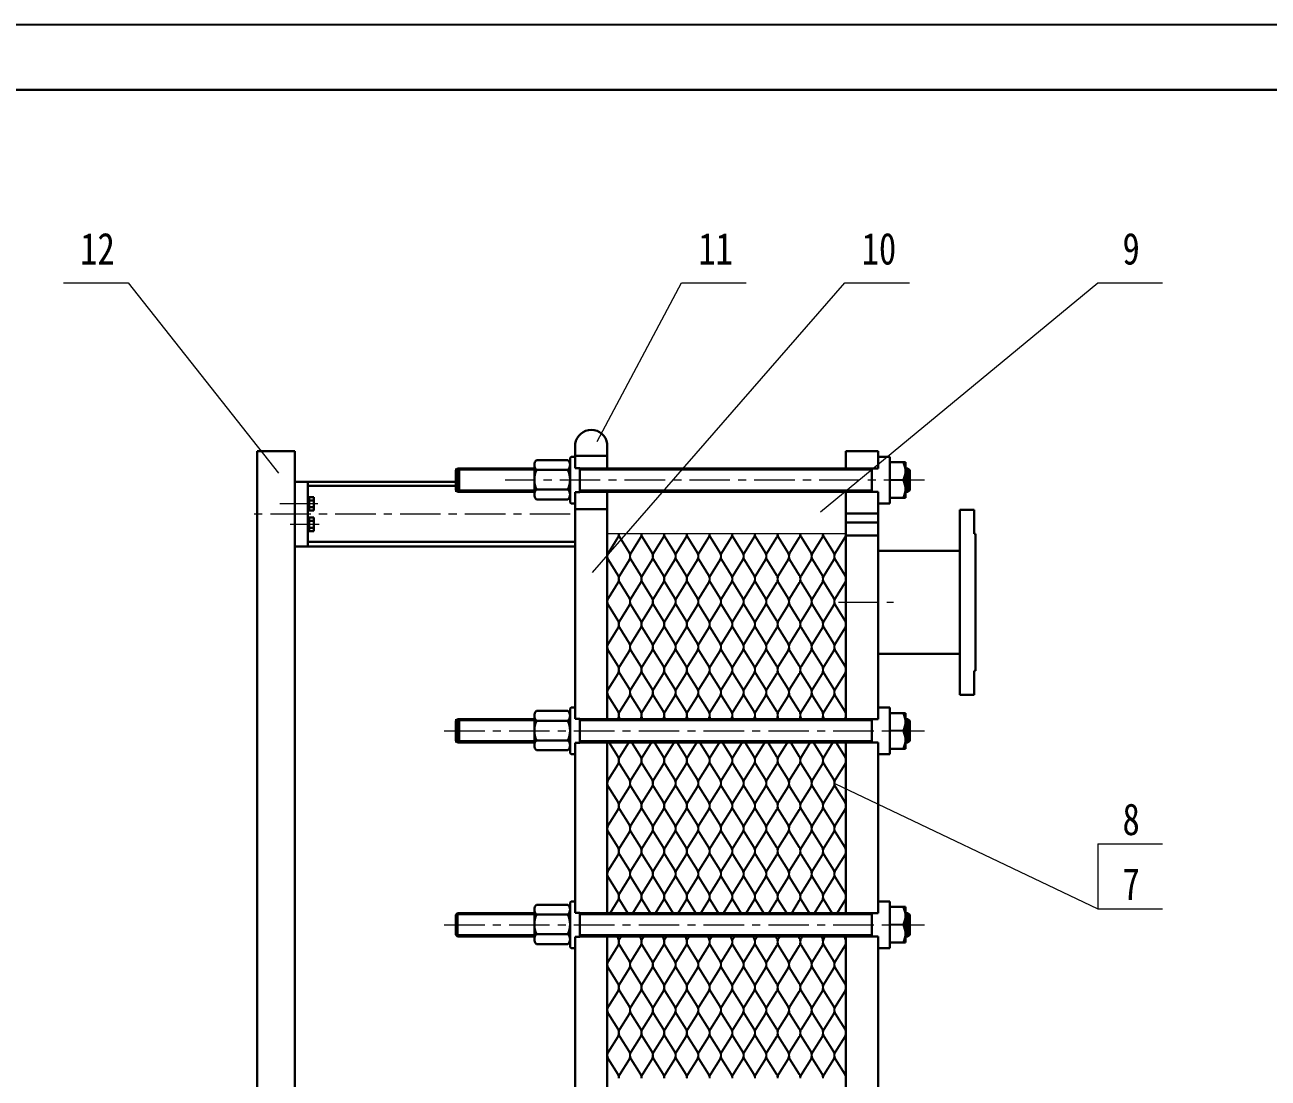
# Model space of a CAD drawing. Header units: millimetres. Extents: x 23378 to 29318, y -39781 to -35581.
# Drawn here: x 25483 to 27400, y -37206 to -35581 of the extents above; entities that cross this region are included whole.
import ezdxf

# ---------------------------------------------------------------- set-up
doc = ezdxf.new("R2010")
doc.units = ezdxf.units.MM
doc.header["$LTSCALE"] = 5
doc.linetypes.add('CENTER', pattern=[2, 1.25, -0.25, 0.25, -0.25])
for name, color, linetype in [('1轮廓实线层', 7, 'CONTINUOUS'), ('2细线层', 3, 'CONTINUOUS'), ('PARA2', 7, 'CONTINUOUS'), ('图框层', 7, 'CONTINUOUS')]:
    doc.layers.add(name, color=color, linetype=linetype)
for name, color, linetype, lineweight in [('3中心线层', 1, 'CENTER', 13), ('6文字层', 3, 'CONTINUOUS', 13), ('7标注层', 4, 'CONTINUOUS', 13), ('粗实线', 2, 'CONTINUOUS', 70)]:
    doc.layers.add(name, color=color, linetype=linetype, lineweight=lineweight)
doc.styles.get("Standard").update_dxf_attribs({"font": 'SIMFANG.TTF'})

msp = doc.modelspace()

# ---------------------------------------------------------------- linework, layer by layer
at = {"layer": '1轮廓实线层', "ltscale": 10}
for p, q in [((26323.5, -36260.1), (26323.5, -36305.7)), ((26837.6, -36283.5), (26816.9, -36283.5)), ((26323.5, -36647), (26323.5, -36692.6)), ((26837.6, -36670.3), (26816.9, -36670.3)), ((26323.5, -36946), (26323.5, -36991.6)), ((26837.6, -36969.3), (26816.9, -36969.3))]:
    msp.add_line(p, q, dxfattribs=at)
at = {"layer": '1轮廓实线层', "ltscale": 5}
for p, q in [((26798.9, -36247.5), (26798.9, -36265.5)), ((26798.9, -36301.5), (26798.9, -36302)), ((26798.9, -36319.5), (26798.9, -36302)), ((26331.5, -36634.3), (26331.5, -36651.8)), ((26798.9, -36634.3), (26798.9, -36652.3)), ((26331.5, -36706.3), (26331.5, -36688.8)), ((26798.9, -36688.3), (26798.9, -36688.8)), ((26798.9, -36706.3), (26798.9, -36688.8)), ((26331.5, -36933.3), (26331.5, -36950.8)), ((26798.9, -36933.3), (26798.9, -36951.3)), ((26798.9, -36987.3), (26798.9, -36987.8))]:
    msp.add_line(p, q, dxfattribs=at)
at = {"layer": '2细线层', "ltscale": 7}
for points in [[(26398.9, -36576, 0.116434), (26397.6, -36570.4), (26382.7, -36546.6, -0.236068), (26382.7, -36535.4), (26397.6, -36511.6, 0.116434), (26398.9, -36506, 0.116434), (26397.6, -36500.4), (26382.7, -36476.6, -0.236068), (26382.7, -36465.4), (26397.6, -36441.6, 0.116434), (26398.9, -36436, 0.116434), (26397.6, -36430.4), (26382.7, -36406.6, -0.236068), (26382.7, -36395.4), (26397.6, -36371.6, 0.116434), (26398.9, -36366)], [(26398.9, -36576, -0.116434), (26400.2, -36570.4), (26415.1, -36546.6, 0.236068), (26415.1, -36535.4), (26400.2, -36511.6, -0.116434), (26398.9, -36506, -0.116434), (26400.2, -36500.4), (26415.1, -36476.6, 0.236068), (26415.1, -36465.4), (26400.2, -36441.6, -0.116434), (26398.9, -36436, -0.116434), (26400.2, -36430.4), (26415.1, -36406.6, 0.236068), (26415.1, -36395.4), (26400.2, -36371.6, -0.116434), (26398.9, -36366)], [(26433.9, -36576, 0.116434), (26432.6, -36570.4), (26417.7, -36546.6, -0.236068), (26417.7, -36535.4), (26432.6, -36511.6, 0.116434), (26433.9, -36506, 0.116434), (26432.6, -36500.4), (26417.7, -36476.6, -0.236068), (26417.7, -36465.4), (26432.6, -36441.6, 0.116434), (26433.9, -36436, 0.116434), (26432.6, -36430.4), (26417.7, -36406.6, -0.236068), (26417.7, -36395.4), (26432.6, -36371.6, 0.116434), (26433.9, -36366)], [(26433.9, -36576, -0.116434), (26435.2, -36570.4), (26450.1, -36546.6, 0.236068), (26450.1, -36535.4), (26435.2, -36511.6, -0.116434), (26433.9, -36506, -0.116434), (26435.2, -36500.4), (26450.1, -36476.6, 0.236068), (26450.1, -36465.4), (26435.2, -36441.6, -0.116434), (26433.9, -36436, -0.116434), (26435.2, -36430.4), (26450.1, -36406.6, 0.236068), (26450.1, -36395.4), (26435.2, -36371.6, -0.116434), (26433.9, -36366)], [(26468.9, -36576, 0.116434), (26467.6, -36570.4), (26452.7, -36546.6, -0.236068), (26452.7, -36535.4), (26467.6, -36511.6, 0.116434), (26468.9, -36506, 0.116434), (26467.6, -36500.4), (26452.7, -36476.6, -0.236068), (26452.7, -36465.4), (26467.6, -36441.6, 0.116434), (26468.9, -36436, 0.116434), (26467.6, -36430.4), (26452.7, -36406.6, -0.236068), (26452.7, -36395.4), (26467.6, -36371.6, 0.116434), (26468.9, -36366)], [(26468.9, -36576, -0.116434), (26470.2, -36570.4), (26485.1, -36546.6, 0.236068), (26485.1, -36535.4), (26470.2, -36511.6, -0.116434), (26468.9, -36506, -0.116434), (26470.2, -36500.4), (26485.1, -36476.6, 0.236068), (26485.1, -36465.4), (26470.2, -36441.6, -0.116434), (26468.9, -36436, -0.116434), (26470.2, -36430.4), (26485.1, -36406.6, 0.236068), (26485.1, -36395.4), (26470.2, -36371.6, -0.116434), (26468.9, -36366)], [(26503.9, -36576, 0.116434), (26502.6, -36570.4), (26487.7, -36546.6, -0.236068), (26487.7, -36535.4), (26502.6, -36511.6, 0.116434), (26503.9, -36506, 0.116434), (26502.6, -36500.4), (26487.7, -36476.6, -0.236068), (26487.7, -36465.4), (26502.6, -36441.6, 0.116434), (26503.9, -36436, 0.116434), (26502.6, -36430.4), (26487.7, -36406.6, -0.236068), (26487.7, -36395.4), (26502.6, -36371.6, 0.116434), (26503.9, -36366)], [(26503.9, -36576, -0.116434), (26505.2, -36570.4), (26520.1, -36546.6, 0.236068), (26520.1, -36535.4), (26505.2, -36511.6, -0.116434), (26503.9, -36506, -0.116434), (26505.2, -36500.4), (26520.1, -36476.6, 0.236068), (26520.1, -36465.4), (26505.2, -36441.6, -0.116434), (26503.9, -36436, -0.116434), (26505.2, -36430.4), (26520.1, -36406.6, 0.236068), (26520.1, -36395.4), (26505.2, -36371.6, -0.116434), (26503.9, -36366)], [(26538.9, -36576, 0.116434), (26537.6, -36570.4), (26522.7, -36546.6, -0.236068), (26522.7, -36535.4), (26537.6, -36511.6, 0.116434), (26538.9, -36506, 0.116434), (26537.6, -36500.4), (26522.7, -36476.6, -0.236068), (26522.7, -36465.4), (26537.6, -36441.6, 0.116434), (26538.9, -36436, 0.116434), (26537.6, -36430.4), (26522.7, -36406.6, -0.236068), (26522.7, -36395.4), (26537.6, -36371.6, 0.116434), (26538.9, -36366)], [(26538.9, -36576, -0.116434), (26540.2, -36570.4), (26555.1, -36546.6, 0.236068), (26555.1, -36535.4), (26540.2, -36511.6, -0.116434), (26538.9, -36506, -0.116434), (26540.2, -36500.4), (26555.1, -36476.6, 0.236068), (26555.1, -36465.4), (26540.2, -36441.6, -0.116434), (26538.9, -36436, -0.116434), (26540.2, -36430.4), (26555.1, -36406.6, 0.236068), (26555.1, -36395.4), (26540.2, -36371.6, -0.116434), (26538.9, -36366)], [(26573.9, -36576, 0.116434), (26572.6, -36570.4), (26557.7, -36546.6, -0.236068), (26557.7, -36535.4), (26572.6, -36511.6, 0.116434), (26573.9, -36506, 0.116434), (26572.6, -36500.4), (26557.7, -36476.6, -0.236068), (26557.7, -36465.4), (26572.6, -36441.6, 0.116434), (26573.9, -36436, 0.116434), (26572.6, -36430.4), (26557.7, -36406.6, -0.236068), (26557.7, -36395.4), (26572.6, -36371.6, 0.116434), (26573.9, -36366)], [(26573.9, -36576, -0.116434), (26575.2, -36570.4), (26590.1, -36546.6, 0.236068), (26590.1, -36535.4), (26575.2, -36511.6, -0.116434), (26573.9, -36506, -0.116434), (26575.2, -36500.4), (26590.1, -36476.6, 0.236068), (26590.1, -36465.4), (26575.2, -36441.6, -0.116434), (26573.9, -36436, -0.116434), (26575.2, -36430.4), (26590.1, -36406.6, 0.236068), (26590.1, -36395.4), (26575.2, -36371.6, -0.116434), (26573.9, -36366)], [(26608.9, -36576, 0.116434), (26607.6, -36570.4), (26592.7, -36546.6, -0.236068), (26592.7, -36535.4), (26607.6, -36511.6, 0.116434), (26608.9, -36506, 0.116434), (26607.6, -36500.4), (26592.7, -36476.6, -0.236068), (26592.7, -36465.4), (26607.6, -36441.6, 0.116434), (26608.9, -36436, 0.116434), (26607.6, -36430.4), (26592.7, -36406.6, -0.236068), (26592.7, -36395.4), (26607.6, -36371.6, 0.116434), (26608.9, -36366)], [(26608.9, -36576, -0.116434), (26610.2, -36570.4), (26625.1, -36546.6, 0.236068), (26625.1, -36535.4), (26610.2, -36511.6, -0.116434), (26608.9, -36506, -0.116434), (26610.2, -36500.4), (26625.1, -36476.6, 0.236068), (26625.1, -36465.4), (26610.2, -36441.6, -0.116434), (26608.9, -36436, -0.116434), (26610.2, -36430.4), (26625.1, -36406.6, 0.236068), (26625.1, -36395.4), (26610.2, -36371.6, -0.116434), (26608.9, -36366)], [(26643.9, -36576, 0.116434), (26642.6, -36570.4), (26627.7, -36546.6, -0.236068), (26627.7, -36535.4), (26642.6, -36511.6, 0.116434), (26643.9, -36506, 0.116434), (26642.6, -36500.4), (26627.7, -36476.6, -0.236068), (26627.7, -36465.4), (26642.6, -36441.6, 0.116434), (26643.9, -36436, 0.116434), (26642.6, -36430.4), (26627.7, -36406.6, -0.236068), (26627.7, -36395.4), (26642.6, -36371.6, 0.116434), (26643.9, -36366)], [(26643.9, -36576, -0.116434), (26645.2, -36570.4), (26660.1, -36546.6, 0.236068), (26660.1, -36535.4), (26645.2, -36511.6, -0.116434), (26643.9, -36506, -0.116434), (26645.2, -36500.4), (26660.1, -36476.6, 0.236068), (26660.1, -36465.4), (26645.2, -36441.6, -0.116434), (26643.9, -36436, -0.116434), (26645.2, -36430.4), (26660.1, -36406.6, 0.236068), (26660.1, -36395.4), (26645.2, -36371.6, -0.116434), (26643.9, -36366)], [(26678.9, -36576, 0.116434), (26677.6, -36570.4), (26662.7, -36546.6, -0.236068), (26662.7, -36535.4), (26677.6, -36511.6, 0.116434), (26678.9, -36506, 0.116434), (26677.6, -36500.4), (26662.7, -36476.6, -0.236068), (26662.7, -36465.4), (26677.6, -36441.6, 0.116434), (26678.9, -36436, 0.116434), (26677.6, -36430.4), (26662.7, -36406.6, -0.236068), (26662.7, -36395.4), (26677.6, -36371.6, 0.116434), (26678.9, -36366)], [(26678.9, -36576, -0.116434), (26680.2, -36570.4), (26695.1, -36546.6, 0.236068), (26695.1, -36535.4), (26680.2, -36511.6, -0.116434), (26678.9, -36506, -0.116434), (26680.2, -36500.4), (26695.1, -36476.6, 0.236068), (26695.1, -36465.4), (26680.2, -36441.6, -0.116434), (26678.9, -36436, -0.116434), (26680.2, -36430.4), (26695.1, -36406.6, 0.236068), (26695.1, -36395.4), (26680.2, -36371.6, -0.116434), (26678.9, -36366)], [(26713.9, -36576, 0.116434), (26712.6, -36570.4), (26697.7, -36546.6, -0.236068), (26697.7, -36535.4), (26712.6, -36511.6, 0.116434), (26713.9, -36506, 0.116434), (26712.6, -36500.4), (26697.7, -36476.6, -0.236068), (26697.7, -36465.4), (26712.6, -36441.6, 0.116434), (26713.9, -36436, 0.116434), (26712.6, -36430.4), (26697.7, -36406.6, -0.236068), (26697.7, -36395.4), (26712.6, -36371.6, 0.116434), (26713.9, -36366)], [(26713.9, -36576, -0.116434), (26715.2, -36570.4), (26730.1, -36546.6, 0.236068), (26730.1, -36535.4), (26715.2, -36511.6, -0.116434), (26713.9, -36506, -0.116434), (26715.2, -36500.4), (26730.1, -36476.6, 0.236068), (26730.1, -36465.4), (26715.2, -36441.6, -0.116434), (26713.9, -36436, -0.116434), (26715.2, -36430.4), (26730.1, -36406.6, 0.236068), (26730.1, -36395.4), (26715.2, -36371.6, -0.116434), (26713.9, -36366)], [(26748.9, -36576, 0.116434), (26747.6, -36570.4), (26732.7, -36546.6, -0.236068), (26732.7, -36535.4), (26747.6, -36511.6, 0.116434), (26748.9, -36506, 0.116434), (26747.6, -36500.4), (26732.7, -36476.6, -0.236068), (26732.7, -36465.4), (26747.6, -36441.6, 0.116434), (26748.9, -36436, 0.116434), (26747.6, -36430.4), (26732.7, -36406.6, -0.236068), (26732.7, -36395.4), (26747.6, -36371.6, 0.116434), (26748.9, -36366)], [(26380.9, -36404.5, 0.142857), (26380.9, -36397.5, 0.142857)], [(26380.9, -36474.5, 0.142857), (26380.9, -36467.5, 0.142857)], [(26380.9, -36544.5, 0.142857), (26380.9, -36537.5, 0.142857)], [(26397.1, -36652.3), (26397.6, -36651.6, 0.116434), (26398.9, -36646, 0.116434), (26397.6, -36640.4), (26382.7, -36616.6, -0.236068), (26382.7, -36605.4), (26397.6, -36581.6, 0.116434), (26398.9, -36576)], [(26400.7, -36652.3), (26400.2, -36651.6, -0.116434), (26398.9, -36646, -0.116434), (26400.2, -36640.4), (26415.1, -36616.6, 0.236068), (26415.1, -36605.4), (26400.2, -36581.6, -0.116434), (26398.9, -36576)], [(26432.1, -36652.3), (26432.6, -36651.6, 0.116434), (26433.9, -36646, 0.116434), (26432.6, -36640.4), (26417.7, -36616.6, -0.236068), (26417.7, -36605.4), (26432.6, -36581.6, 0.116434), (26433.9, -36576)], [(26435.7, -36652.3), (26435.2, -36651.6, -0.116434), (26433.9, -36646, -0.116434), (26435.2, -36640.4), (26450.1, -36616.6, 0.236068), (26450.1, -36605.4), (26435.2, -36581.6, -0.116434), (26433.9, -36576)], [(26467.1, -36652.3), (26467.6, -36651.6, 0.116434), (26468.9, -36646, 0.116434), (26467.6, -36640.4), (26452.7, -36616.6, -0.236068), (26452.7, -36605.4), (26467.6, -36581.6, 0.116434), (26468.9, -36576)], [(26470.7, -36652.3), (26470.2, -36651.6, -0.116434), (26468.9, -36646, -0.116434), (26470.2, -36640.4), (26485.1, -36616.6, 0.236068), (26485.1, -36605.4), (26470.2, -36581.6, -0.116434), (26468.9, -36576)], [(26502.1, -36652.3), (26502.6, -36651.6, 0.116434), (26503.9, -36646, 0.116434), (26502.6, -36640.4), (26487.7, -36616.6, -0.236068), (26487.7, -36605.4), (26502.6, -36581.6, 0.116434), (26503.9, -36576)], [(26505.7, -36652.3), (26505.2, -36651.6, -0.116434), (26503.9, -36646, -0.116434), (26505.2, -36640.4), (26520.1, -36616.6, 0.236068), (26520.1, -36605.4), (26505.2, -36581.6, -0.116434), (26503.9, -36576)], [(26537.1, -36652.3), (26537.6, -36651.6, 0.116434), (26538.9, -36646, 0.116434), (26537.6, -36640.4), (26522.7, -36616.6, -0.236068), (26522.7, -36605.4), (26537.6, -36581.6, 0.116434), (26538.9, -36576)], [(26540.7, -36652.3), (26540.2, -36651.6, -0.116434), (26538.9, -36646, -0.116434), (26540.2, -36640.4), (26555.1, -36616.6, 0.236068), (26555.1, -36605.4), (26540.2, -36581.6, -0.116434), (26538.9, -36576)], [(26572.1, -36652.3), (26572.6, -36651.6, 0.116434), (26573.9, -36646, 0.116434), (26572.6, -36640.4), (26557.7, -36616.6, -0.236068), (26557.7, -36605.4), (26572.6, -36581.6, 0.116434), (26573.9, -36576)], [(26575.7, -36652.3), (26575.2, -36651.6, -0.116434), (26573.9, -36646, -0.116434), (26575.2, -36640.4), (26590.1, -36616.6, 0.236068), (26590.1, -36605.4), (26575.2, -36581.6, -0.116434), (26573.9, -36576)], [(26607.1, -36652.3), (26607.6, -36651.6, 0.116434), (26608.9, -36646, 0.116434), (26607.6, -36640.4), (26592.7, -36616.6, -0.236068), (26592.7, -36605.4), (26607.6, -36581.6, 0.116434), (26608.9, -36576)], [(26610.7, -36652.3), (26610.2, -36651.6, -0.116434), (26608.9, -36646, -0.116434), (26610.2, -36640.4), (26625.1, -36616.6, 0.236068), (26625.1, -36605.4), (26610.2, -36581.6, -0.116434), (26608.9, -36576)], [(26642.1, -36652.3), (26642.6, -36651.6, 0.116434), (26643.9, -36646, 0.116434), (26642.6, -36640.4), (26627.7, -36616.6, -0.236068), (26627.7, -36605.4), (26642.6, -36581.6, 0.116434), (26643.9, -36576)], [(26645.7, -36652.3), (26645.2, -36651.6, -0.116434), (26643.9, -36646, -0.116434), (26645.2, -36640.4), (26660.1, -36616.6, 0.236068), (26660.1, -36605.4), (26645.2, -36581.6, -0.116434), (26643.9, -36576)], [(26677.1, -36652.3), (26677.6, -36651.6, 0.116434), (26678.9, -36646, 0.116434), (26677.6, -36640.4), (26662.7, -36616.6, -0.236068), (26662.7, -36605.4), (26677.6, -36581.6, 0.116434), (26678.9, -36576)], [(26680.7, -36652.3), (26680.2, -36651.6, -0.116434), (26678.9, -36646, -0.116434), (26680.2, -36640.4), (26695.1, -36616.6, 0.236068), (26695.1, -36605.4), (26680.2, -36581.6, -0.116434), (26678.9, -36576)], [(26712.1, -36652.3), (26712.6, -36651.6, 0.116434), (26713.9, -36646, 0.116434), (26712.6, -36640.4), (26697.7, -36616.6, -0.236068), (26697.7, -36605.4), (26712.6, -36581.6, 0.116434), (26713.9, -36576)], [(26715.7, -36652.3), (26715.2, -36651.6, -0.116434), (26713.9, -36646, -0.116434), (26715.2, -36640.4), (26730.1, -36616.6, 0.236068), (26730.1, -36605.4), (26715.2, -36581.6, -0.116434), (26713.9, -36576)], [(26747.1, -36652.3), (26747.6, -36651.6, 0.116434), (26748.9, -36646, 0.116434), (26747.6, -36640.4), (26732.7, -36616.6, -0.236068), (26732.7, -36605.4), (26747.6, -36581.6, 0.116434), (26748.9, -36576)], [(26380.9, -36614.5, 0.142857), (26380.9, -36607.5, 0.142857)], [(26398.9, -36786, 0.116434), (26397.6, -36780.4), (26382.7, -36756.6, -0.236068), (26382.7, -36745.4), (26397.6, -36721.6, 0.116434), (26398.9, -36716, 0.116434), (26397.6, -36710.4), (26383.8, -36688.3)], [(26398.9, -36786, -0.116434), (26400.2, -36780.4), (26415.1, -36756.6, 0.236068), (26415.1, -36745.4), (26400.2, -36721.6, -0.116434), (26398.9, -36716, -0.116434), (26400.2, -36710.4), (26414, -36688.3)], [(26433.9, -36786, 0.116434), (26432.6, -36780.4), (26417.7, -36756.6, -0.236068), (26417.7, -36745.4), (26432.6, -36721.6, 0.116434), (26433.9, -36716, 0.116434), (26432.6, -36710.4), (26418.8, -36688.3)], [(26433.9, -36786, -0.116434), (26435.2, -36780.4), (26450.1, -36756.6, 0.236068), (26450.1, -36745.4), (26435.2, -36721.6, -0.116434), (26433.9, -36716, -0.116434), (26435.2, -36710.4), (26449, -36688.3)], [(26468.9, -36786, 0.116434), (26467.6, -36780.4), (26452.7, -36756.6, -0.236068), (26452.7, -36745.4), (26467.6, -36721.6, 0.116434), (26468.9, -36716, 0.116434), (26467.6, -36710.4), (26453.8, -36688.3)], [(26468.9, -36786, -0.116434), (26470.2, -36780.4), (26485.1, -36756.6, 0.236068), (26485.1, -36745.4), (26470.2, -36721.6, -0.116434), (26468.9, -36716, -0.116434), (26470.2, -36710.4), (26484, -36688.3)], [(26503.9, -36786, 0.116434), (26502.6, -36780.4), (26487.7, -36756.6, -0.236068), (26487.7, -36745.4), (26502.6, -36721.6, 0.116434), (26503.9, -36716, 0.116434), (26502.6, -36710.4), (26488.8, -36688.3)], [(26503.9, -36786, -0.116434), (26505.2, -36780.4), (26520.1, -36756.6, 0.236068), (26520.1, -36745.4), (26505.2, -36721.6, -0.116434), (26503.9, -36716, -0.116434), (26505.2, -36710.4), (26519, -36688.3)], [(26538.9, -36786, 0.116434), (26537.6, -36780.4), (26522.7, -36756.6, -0.236068), (26522.7, -36745.4), (26537.6, -36721.6, 0.116434), (26538.9, -36716, 0.116434), (26537.6, -36710.4), (26523.8, -36688.3)], [(26538.9, -36786, -0.116434), (26540.2, -36780.4), (26555.1, -36756.6, 0.236068), (26555.1, -36745.4), (26540.2, -36721.6, -0.116434), (26538.9, -36716, -0.116434), (26540.2, -36710.4), (26554, -36688.3)], [(26573.9, -36786, 0.116434), (26572.6, -36780.4), (26557.7, -36756.6, -0.236068), (26557.7, -36745.4), (26572.6, -36721.6, 0.116434), (26573.9, -36716, 0.116434), (26572.6, -36710.4), (26558.8, -36688.3)], [(26573.9, -36786, -0.116434), (26575.2, -36780.4), (26590.1, -36756.6, 0.236068), (26590.1, -36745.4), (26575.2, -36721.6, -0.116434), (26573.9, -36716, -0.116434), (26575.2, -36710.4), (26589, -36688.3)], [(26608.9, -36786, 0.116434), (26607.6, -36780.4), (26592.7, -36756.6, -0.236068), (26592.7, -36745.4), (26607.6, -36721.6, 0.116434), (26608.9, -36716, 0.116434), (26607.6, -36710.4), (26593.8, -36688.3)], [(26608.9, -36786, -0.116434), (26610.2, -36780.4), (26625.1, -36756.6, 0.236068), (26625.1, -36745.4), (26610.2, -36721.6, -0.116434), (26608.9, -36716, -0.116434), (26610.2, -36710.4), (26624, -36688.3)], [(26643.9, -36786, 0.116434), (26642.6, -36780.4), (26627.7, -36756.6, -0.236068), (26627.7, -36745.4), (26642.6, -36721.6, 0.116434), (26643.9, -36716, 0.116434), (26642.6, -36710.4), (26628.8, -36688.3)], [(26643.9, -36786, -0.116434), (26645.2, -36780.4), (26660.1, -36756.6, 0.236068), (26660.1, -36745.4), (26645.2, -36721.6, -0.116434), (26643.9, -36716, -0.116434), (26645.2, -36710.4), (26659, -36688.3)], [(26678.9, -36786, 0.116434), (26677.6, -36780.4), (26662.7, -36756.6, -0.236068), (26662.7, -36745.4), (26677.6, -36721.6, 0.116434), (26678.9, -36716, 0.116434), (26677.6, -36710.4), (26663.8, -36688.3)], [(26678.9, -36786, -0.116434), (26680.2, -36780.4), (26695.1, -36756.6, 0.236068), (26695.1, -36745.4), (26680.2, -36721.6, -0.116434), (26678.9, -36716, -0.116434), (26680.2, -36710.4), (26694, -36688.3)], [(26713.9, -36786, 0.116434), (26712.6, -36780.4), (26697.7, -36756.6, -0.236068), (26697.7, -36745.4), (26712.6, -36721.6, 0.116434), (26713.9, -36716, 0.116434), (26712.6, -36710.4), (26698.8, -36688.3)], [(26713.9, -36786, -0.116434), (26715.2, -36780.4), (26730.1, -36756.6, 0.236068), (26730.1, -36745.4), (26715.2, -36721.6, -0.116434), (26713.9, -36716, -0.116434), (26715.2, -36710.4), (26729, -36688.3)], [(26748.9, -36786, 0.116434), (26747.6, -36780.4), (26732.7, -36756.6, -0.236068), (26732.7, -36745.4), (26747.6, -36721.6, 0.116434), (26748.9, -36716, 0.116434), (26747.6, -36710.4), (26733.8, -36688.3)], [(26380.9, -36754.5, 0.142857), (26380.9, -36747.5, 0.142857)], [(26385.3, -36951.3), (26397.6, -36931.6, 0.116434), (26398.9, -36926, 0.116434), (26397.6, -36920.4), (26382.7, -36896.6, -0.236068), (26382.7, -36885.4), (26397.6, -36861.6, 0.116434), (26398.9, -36856, 0.116434), (26397.6, -36850.4), (26382.7, -36826.6, -0.236068), (26382.7, -36815.4), (26397.6, -36791.6, 0.116434), (26398.9, -36786)], [(26412.6, -36951.3), (26400.2, -36931.6, -0.116434), (26398.9, -36926, -0.116434), (26400.2, -36920.4), (26415.1, -36896.6, 0.236068), (26415.1, -36885.4), (26400.2, -36861.6, -0.116434), (26398.9, -36856, -0.116434), (26400.2, -36850.4), (26415.1, -36826.6, 0.236068), (26415.1, -36815.4), (26400.2, -36791.6, -0.116434), (26398.9, -36786)], [(26420.3, -36951.3), (26432.6, -36931.6, 0.116434), (26433.9, -36926, 0.116434), (26432.6, -36920.4), (26417.7, -36896.6, -0.236068), (26417.7, -36885.4), (26432.6, -36861.6, 0.116434), (26433.9, -36856, 0.116434), (26432.6, -36850.4), (26417.7, -36826.6, -0.236068), (26417.7, -36815.4), (26432.6, -36791.6, 0.116434), (26433.9, -36786)], [(26447.6, -36951.3), (26435.2, -36931.6, -0.116434), (26433.9, -36926, -0.116434), (26435.2, -36920.4), (26450.1, -36896.6, 0.236068), (26450.1, -36885.4), (26435.2, -36861.6, -0.116434), (26433.9, -36856, -0.116434), (26435.2, -36850.4), (26450.1, -36826.6, 0.236068), (26450.1, -36815.4), (26435.2, -36791.6, -0.116434), (26433.9, -36786)], [(26455.3, -36951.3), (26467.6, -36931.6, 0.116434), (26468.9, -36926, 0.116434), (26467.6, -36920.4), (26452.7, -36896.6, -0.236068), (26452.7, -36885.4), (26467.6, -36861.6, 0.116434), (26468.9, -36856, 0.116434), (26467.6, -36850.4), (26452.7, -36826.6, -0.236068), (26452.7, -36815.4), (26467.6, -36791.6, 0.116434), (26468.9, -36786)], [(26482.6, -36951.3), (26470.2, -36931.6, -0.116434), (26468.9, -36926, -0.116434), (26470.2, -36920.4), (26485.1, -36896.6, 0.236068), (26485.1, -36885.4), (26470.2, -36861.6, -0.116434), (26468.9, -36856, -0.116434), (26470.2, -36850.4), (26485.1, -36826.6, 0.236068), (26485.1, -36815.4), (26470.2, -36791.6, -0.116434), (26468.9, -36786)], [(26490.3, -36951.3), (26502.6, -36931.6, 0.116434), (26503.9, -36926, 0.116434), (26502.6, -36920.4), (26487.7, -36896.6, -0.236068), (26487.7, -36885.4), (26502.6, -36861.6, 0.116434), (26503.9, -36856, 0.116434), (26502.6, -36850.4), (26487.7, -36826.6, -0.236068), (26487.7, -36815.4), (26502.6, -36791.6, 0.116434), (26503.9, -36786)], [(26517.6, -36951.3), (26505.2, -36931.6, -0.116434), (26503.9, -36926, -0.116434), (26505.2, -36920.4), (26520.1, -36896.6, 0.236068), (26520.1, -36885.4), (26505.2, -36861.6, -0.116434), (26503.9, -36856, -0.116434), (26505.2, -36850.4), (26520.1, -36826.6, 0.236068), (26520.1, -36815.4), (26505.2, -36791.6, -0.116434), (26503.9, -36786)], [(26525.3, -36951.3), (26537.6, -36931.6, 0.116434), (26538.9, -36926, 0.116434), (26537.6, -36920.4), (26522.7, -36896.6, -0.236068), (26522.7, -36885.4), (26537.6, -36861.6, 0.116434), (26538.9, -36856, 0.116434), (26537.6, -36850.4), (26522.7, -36826.6, -0.236068), (26522.7, -36815.4), (26537.6, -36791.6, 0.116434), (26538.9, -36786)], [(26552.6, -36951.3), (26540.2, -36931.6, -0.116434), (26538.9, -36926, -0.116434), (26540.2, -36920.4), (26555.1, -36896.6, 0.236068), (26555.1, -36885.4), (26540.2, -36861.6, -0.116434), (26538.9, -36856, -0.116434), (26540.2, -36850.4), (26555.1, -36826.6, 0.236068), (26555.1, -36815.4), (26540.2, -36791.6, -0.116434), (26538.9, -36786)], [(26560.3, -36951.3), (26572.6, -36931.6, 0.116434), (26573.9, -36926, 0.116434), (26572.6, -36920.4), (26557.7, -36896.6, -0.236068), (26557.7, -36885.4), (26572.6, -36861.6, 0.116434), (26573.9, -36856, 0.116434), (26572.6, -36850.4), (26557.7, -36826.6, -0.236068), (26557.7, -36815.4), (26572.6, -36791.6, 0.116434), (26573.9, -36786)], [(26587.6, -36951.3), (26575.2, -36931.6, -0.116434), (26573.9, -36926, -0.116434), (26575.2, -36920.4), (26590.1, -36896.6, 0.236068), (26590.1, -36885.4), (26575.2, -36861.6, -0.116434), (26573.9, -36856, -0.116434), (26575.2, -36850.4), (26590.1, -36826.6, 0.236068), (26590.1, -36815.4), (26575.2, -36791.6, -0.116434), (26573.9, -36786)], [(26595.3, -36951.3), (26607.6, -36931.6, 0.116434), (26608.9, -36926, 0.116434), (26607.6, -36920.4), (26592.7, -36896.6, -0.236068), (26592.7, -36885.4), (26607.6, -36861.6, 0.116434), (26608.9, -36856, 0.116434), (26607.6, -36850.4), (26592.7, -36826.6, -0.236068), (26592.7, -36815.4), (26607.6, -36791.6, 0.116434), (26608.9, -36786)], [(26622.6, -36951.3), (26610.2, -36931.6, -0.116434), (26608.9, -36926, -0.116434), (26610.2, -36920.4), (26625.1, -36896.6, 0.236068), (26625.1, -36885.4), (26610.2, -36861.6, -0.116434), (26608.9, -36856, -0.116434), (26610.2, -36850.4), (26625.1, -36826.6, 0.236068), (26625.1, -36815.4), (26610.2, -36791.6, -0.116434), (26608.9, -36786)], [(26630.3, -36951.3), (26642.6, -36931.6, 0.116434), (26643.9, -36926, 0.116434), (26642.6, -36920.4), (26627.7, -36896.6, -0.236068), (26627.7, -36885.4), (26642.6, -36861.6, 0.116434), (26643.9, -36856, 0.116434), (26642.6, -36850.4), (26627.7, -36826.6, -0.236068), (26627.7, -36815.4), (26642.6, -36791.6, 0.116434), (26643.9, -36786)], [(26657.6, -36951.3), (26645.2, -36931.6, -0.116434), (26643.9, -36926, -0.116434), (26645.2, -36920.4), (26660.1, -36896.6, 0.236068), (26660.1, -36885.4), (26645.2, -36861.6, -0.116434), (26643.9, -36856, -0.116434), (26645.2, -36850.4), (26660.1, -36826.6, 0.236068), (26660.1, -36815.4), (26645.2, -36791.6, -0.116434), (26643.9, -36786)], [(26665.3, -36951.3), (26677.6, -36931.6, 0.116434), (26678.9, -36926, 0.116434), (26677.6, -36920.4), (26662.7, -36896.6, -0.236068), (26662.7, -36885.4), (26677.6, -36861.6, 0.116434), (26678.9, -36856, 0.116434), (26677.6, -36850.4), (26662.7, -36826.6, -0.236068), (26662.7, -36815.4), (26677.6, -36791.6, 0.116434), (26678.9, -36786)], [(26692.6, -36951.3), (26680.2, -36931.6, -0.116434), (26678.9, -36926, -0.116434), (26680.2, -36920.4), (26695.1, -36896.6, 0.236068), (26695.1, -36885.4), (26680.2, -36861.6, -0.116434), (26678.9, -36856, -0.116434), (26680.2, -36850.4), (26695.1, -36826.6, 0.236068), (26695.1, -36815.4), (26680.2, -36791.6, -0.116434), (26678.9, -36786)], [(26700.3, -36951.3), (26712.6, -36931.6, 0.116434), (26713.9, -36926, 0.116434), (26712.6, -36920.4), (26697.7, -36896.6, -0.236068), (26697.7, -36885.4), (26712.6, -36861.6, 0.116434), (26713.9, -36856, 0.116434), (26712.6, -36850.4), (26697.7, -36826.6, -0.236068), (26697.7, -36815.4), (26712.6, -36791.6, 0.116434), (26713.9, -36786)], [(26727.6, -36951.3), (26715.2, -36931.6, -0.116434), (26713.9, -36926, -0.116434), (26715.2, -36920.4), (26730.1, -36896.6, 0.236068), (26730.1, -36885.4), (26715.2, -36861.6, -0.116434), (26713.9, -36856, -0.116434), (26715.2, -36850.4), (26730.1, -36826.6, 0.236068), (26730.1, -36815.4), (26715.2, -36791.6, -0.116434), (26713.9, -36786)], [(26735.3, -36951.3), (26747.6, -36931.6, 0.116434), (26748.9, -36926, 0.116434), (26747.6, -36920.4), (26732.7, -36896.6, -0.236068), (26732.7, -36885.4), (26747.6, -36861.6, 0.116434), (26748.9, -36856, 0.116434), (26747.6, -36850.4), (26732.7, -36826.6, -0.236068), (26732.7, -36815.4), (26747.6, -36791.6, 0.116434), (26748.9, -36786)], [(26380.9, -36824.5, 0.142857), (26380.9, -36817.5, 0.142857)], [(26380.9, -36894.5, 0.142857), (26380.9, -36887.5, 0.142857)], [(26398.9, -36996, 0.116434), (26397.6, -36990.4), (26395.7, -36987.3)], [(26398.9, -36996, -0.116434), (26400.2, -36990.4), (26402.1, -36987.3)], [(26433.9, -36996, 0.116434), (26432.6, -36990.4), (26430.7, -36987.3)], [(26433.9, -36996, -0.116434), (26435.2, -36990.4), (26437.1, -36987.3)], [(26468.9, -36996, 0.116434), (26467.6, -36990.4), (26465.7, -36987.3)], [(26468.9, -36996, -0.116434), (26470.2, -36990.4), (26472.1, -36987.3)], [(26503.9, -36996, 0.116434), (26502.6, -36990.4), (26500.7, -36987.3)], [(26503.9, -36996, -0.116434), (26505.2, -36990.4), (26507.1, -36987.3)], [(26538.9, -36996, 0.116434), (26537.6, -36990.4), (26535.7, -36987.3)], [(26538.9, -36996, -0.116434), (26540.2, -36990.4), (26542.1, -36987.3)], [(26573.9, -36996, 0.116434), (26572.6, -36990.4), (26570.7, -36987.3)], [(26573.9, -36996, -0.116434), (26575.2, -36990.4), (26577.1, -36987.3)], [(26608.9, -36996, 0.116434), (26607.6, -36990.4), (26605.7, -36987.3)], [(26608.9, -36996, -0.116434), (26610.2, -36990.4), (26612.1, -36987.3)], [(26643.9, -36996, 0.116434), (26642.6, -36990.4), (26640.7, -36987.3)], [(26643.9, -36996, -0.116434), (26645.2, -36990.4), (26647.1, -36987.3)], [(26678.9, -36996, 0.116434), (26677.6, -36990.4), (26675.7, -36987.3)], [(26678.9, -36996, -0.116434), (26680.2, -36990.4), (26682.1, -36987.3)], [(26713.9, -36996, 0.116434), (26712.6, -36990.4), (26710.7, -36987.3)], [(26713.9, -36996, -0.116434), (26715.2, -36990.4), (26717.1, -36987.3)], [(26748.9, -36996, 0.116434), (26747.6, -36990.4), (26745.7, -36987.3)], [(26398.9, -37206, 0.116434), (26397.6, -37200.4), (26382.7, -37176.6, -0.236068), (26382.7, -37165.4), (26397.6, -37141.6, 0.116434), (26398.9, -37136, 0.116434), (26397.6, -37130.4), (26382.7, -37106.6, -0.236068), (26382.7, -37095.4), (26397.6, -37071.6, 0.116434), (26398.9, -37066, 0.116434), (26397.6, -37060.4), (26382.7, -37036.6, -0.236068), (26382.7, -37025.4), (26397.6, -37001.6, 0.116434), (26398.9, -36996)], [(26398.9, -37206, -0.116434), (26400.2, -37200.4), (26415.1, -37176.6, 0.236068), (26415.1, -37165.4), (26400.2, -37141.6, -0.116434), (26398.9, -37136, -0.116434), (26400.2, -37130.4), (26415.1, -37106.6, 0.236068), (26415.1, -37095.4), (26400.2, -37071.6, -0.116434), (26398.9, -37066, -0.116434), (26400.2, -37060.4), (26415.1, -37036.6, 0.236068), (26415.1, -37025.4), (26400.2, -37001.6, -0.116434), (26398.9, -36996)], [(26433.9, -37206, 0.116434), (26432.6, -37200.4), (26417.7, -37176.6, -0.236068), (26417.7, -37165.4), (26432.6, -37141.6, 0.116434), (26433.9, -37136, 0.116434), (26432.6, -37130.4), (26417.7, -37106.6, -0.236068), (26417.7, -37095.4), (26432.6, -37071.6, 0.116434), (26433.9, -37066, 0.116434), (26432.6, -37060.4), (26417.7, -37036.6, -0.236068), (26417.7, -37025.4), (26432.6, -37001.6, 0.116434), (26433.9, -36996)], [(26433.9, -37206, -0.116434), (26435.2, -37200.4), (26450.1, -37176.6, 0.236068), (26450.1, -37165.4), (26435.2, -37141.6, -0.116434), (26433.9, -37136, -0.116434), (26435.2, -37130.4), (26450.1, -37106.6, 0.236068), (26450.1, -37095.4), (26435.2, -37071.6, -0.116434), (26433.9, -37066, -0.116434), (26435.2, -37060.4), (26450.1, -37036.6, 0.236068), (26450.1, -37025.4), (26435.2, -37001.6, -0.116434), (26433.9, -36996)], [(26468.9, -37206, 0.116434), (26467.6, -37200.4), (26452.7, -37176.6, -0.236068), (26452.7, -37165.4), (26467.6, -37141.6, 0.116434), (26468.9, -37136, 0.116434), (26467.6, -37130.4), (26452.7, -37106.6, -0.236068), (26452.7, -37095.4), (26467.6, -37071.6, 0.116434), (26468.9, -37066, 0.116434), (26467.6, -37060.4), (26452.7, -37036.6, -0.236068), (26452.7, -37025.4), (26467.6, -37001.6, 0.116434), (26468.9, -36996)], [(26468.9, -37206, -0.116434), (26470.2, -37200.4), (26485.1, -37176.6, 0.236068), (26485.1, -37165.4), (26470.2, -37141.6, -0.116434), (26468.9, -37136, -0.116434), (26470.2, -37130.4), (26485.1, -37106.6, 0.236068), (26485.1, -37095.4), (26470.2, -37071.6, -0.116434), (26468.9, -37066, -0.116434), (26470.2, -37060.4), (26485.1, -37036.6, 0.236068), (26485.1, -37025.4), (26470.2, -37001.6, -0.116434), (26468.9, -36996)], [(26503.9, -37206, 0.116434), (26502.6, -37200.4), (26487.7, -37176.6, -0.236068), (26487.7, -37165.4), (26502.6, -37141.6, 0.116434), (26503.9, -37136, 0.116434), (26502.6, -37130.4), (26487.7, -37106.6, -0.236068), (26487.7, -37095.4), (26502.6, -37071.6, 0.116434), (26503.9, -37066, 0.116434), (26502.6, -37060.4), (26487.7, -37036.6, -0.236068), (26487.7, -37025.4), (26502.6, -37001.6, 0.116434), (26503.9, -36996)], [(26503.9, -37206, -0.116434), (26505.2, -37200.4), (26520.1, -37176.6, 0.236068), (26520.1, -37165.4), (26505.2, -37141.6, -0.116434), (26503.9, -37136, -0.116434), (26505.2, -37130.4), (26520.1, -37106.6, 0.236068), (26520.1, -37095.4), (26505.2, -37071.6, -0.116434), (26503.9, -37066, -0.116434), (26505.2, -37060.4), (26520.1, -37036.6, 0.236068), (26520.1, -37025.4), (26505.2, -37001.6, -0.116434), (26503.9, -36996)], [(26538.9, -37206, 0.116434), (26537.6, -37200.4), (26522.7, -37176.6, -0.236068), (26522.7, -37165.4), (26537.6, -37141.6, 0.116434), (26538.9, -37136, 0.116434), (26537.6, -37130.4), (26522.7, -37106.6, -0.236068), (26522.7, -37095.4), (26537.6, -37071.6, 0.116434), (26538.9, -37066, 0.116434), (26537.6, -37060.4), (26522.7, -37036.6, -0.236068), (26522.7, -37025.4), (26537.6, -37001.6, 0.116434), (26538.9, -36996)], [(26538.9, -37206, -0.116434), (26540.2, -37200.4), (26555.1, -37176.6, 0.236068), (26555.1, -37165.4), (26540.2, -37141.6, -0.116434), (26538.9, -37136, -0.116434), (26540.2, -37130.4), (26555.1, -37106.6, 0.236068), (26555.1, -37095.4), (26540.2, -37071.6, -0.116434), (26538.9, -37066, -0.116434), (26540.2, -37060.4), (26555.1, -37036.6, 0.236068), (26555.1, -37025.4), (26540.2, -37001.6, -0.116434), (26538.9, -36996)], [(26573.9, -37206, 0.116434), (26572.6, -37200.4), (26557.7, -37176.6, -0.236068), (26557.7, -37165.4), (26572.6, -37141.6, 0.116434), (26573.9, -37136, 0.116434), (26572.6, -37130.4), (26557.7, -37106.6, -0.236068), (26557.7, -37095.4), (26572.6, -37071.6, 0.116434), (26573.9, -37066, 0.116434), (26572.6, -37060.4), (26557.7, -37036.6, -0.236068), (26557.7, -37025.4), (26572.6, -37001.6, 0.116434), (26573.9, -36996)], [(26573.9, -37206, -0.116434), (26575.2, -37200.4), (26590.1, -37176.6, 0.236068), (26590.1, -37165.4), (26575.2, -37141.6, -0.116434), (26573.9, -37136, -0.116434), (26575.2, -37130.4), (26590.1, -37106.6, 0.236068), (26590.1, -37095.4), (26575.2, -37071.6, -0.116434), (26573.9, -37066, -0.116434), (26575.2, -37060.4), (26590.1, -37036.6, 0.236068), (26590.1, -37025.4), (26575.2, -37001.6, -0.116434), (26573.9, -36996)], [(26608.9, -37206, 0.116434), (26607.6, -37200.4), (26592.7, -37176.6, -0.236068), (26592.7, -37165.4), (26607.6, -37141.6, 0.116434), (26608.9, -37136, 0.116434), (26607.6, -37130.4), (26592.7, -37106.6, -0.236068), (26592.7, -37095.4), (26607.6, -37071.6, 0.116434), (26608.9, -37066, 0.116434), (26607.6, -37060.4), (26592.7, -37036.6, -0.236068), (26592.7, -37025.4), (26607.6, -37001.6, 0.116434), (26608.9, -36996)], [(26608.9, -37206, -0.116434), (26610.2, -37200.4), (26625.1, -37176.6, 0.236068), (26625.1, -37165.4), (26610.2, -37141.6, -0.116434), (26608.9, -37136, -0.116434), (26610.2, -37130.4), (26625.1, -37106.6, 0.236068), (26625.1, -37095.4), (26610.2, -37071.6, -0.116434), (26608.9, -37066, -0.116434), (26610.2, -37060.4), (26625.1, -37036.6, 0.236068), (26625.1, -37025.4), (26610.2, -37001.6, -0.116434), (26608.9, -36996)], [(26643.9, -37206, 0.116434), (26642.6, -37200.4), (26627.7, -37176.6, -0.236068), (26627.7, -37165.4), (26642.6, -37141.6, 0.116434), (26643.9, -37136, 0.116434), (26642.6, -37130.4), (26627.7, -37106.6, -0.236068), (26627.7, -37095.4), (26642.6, -37071.6, 0.116434), (26643.9, -37066, 0.116434), (26642.6, -37060.4), (26627.7, -37036.6, -0.236068), (26627.7, -37025.4), (26642.6, -37001.6, 0.116434), (26643.9, -36996)], [(26643.9, -37206, -0.116434), (26645.2, -37200.4), (26660.1, -37176.6, 0.236068), (26660.1, -37165.4), (26645.2, -37141.6, -0.116434), (26643.9, -37136, -0.116434), (26645.2, -37130.4), (26660.1, -37106.6, 0.236068), (26660.1, -37095.4), (26645.2, -37071.6, -0.116434), (26643.9, -37066, -0.116434), (26645.2, -37060.4), (26660.1, -37036.6, 0.236068), (26660.1, -37025.4), (26645.2, -37001.6, -0.116434), (26643.9, -36996)], [(26678.9, -37206, 0.116434), (26677.6, -37200.4), (26662.7, -37176.6, -0.236068), (26662.7, -37165.4), (26677.6, -37141.6, 0.116434), (26678.9, -37136, 0.116434), (26677.6, -37130.4), (26662.7, -37106.6, -0.236068), (26662.7, -37095.4), (26677.6, -37071.6, 0.116434), (26678.9, -37066, 0.116434), (26677.6, -37060.4), (26662.7, -37036.6, -0.236068), (26662.7, -37025.4), (26677.6, -37001.6, 0.116434), (26678.9, -36996)], [(26678.9, -37206, -0.116434), (26680.2, -37200.4), (26695.1, -37176.6, 0.236068), (26695.1, -37165.4), (26680.2, -37141.6, -0.116434), (26678.9, -37136, -0.116434), (26680.2, -37130.4), (26695.1, -37106.6, 0.236068), (26695.1, -37095.4), (26680.2, -37071.6, -0.116434), (26678.9, -37066, -0.116434), (26680.2, -37060.4), (26695.1, -37036.6, 0.236068), (26695.1, -37025.4), (26680.2, -37001.6, -0.116434), (26678.9, -36996)], [(26713.9, -37206, 0.116434), (26712.6, -37200.4), (26697.7, -37176.6, -0.236068), (26697.7, -37165.4), (26712.6, -37141.6, 0.116434), (26713.9, -37136, 0.116434), (26712.6, -37130.4), (26697.7, -37106.6, -0.236068), (26697.7, -37095.4), (26712.6, -37071.6, 0.116434), (26713.9, -37066, 0.116434), (26712.6, -37060.4), (26697.7, -37036.6, -0.236068), (26697.7, -37025.4), (26712.6, -37001.6, 0.116434), (26713.9, -36996)], [(26713.9, -37206, -0.116434), (26715.2, -37200.4), (26730.1, -37176.6, 0.236068), (26730.1, -37165.4), (26715.2, -37141.6, -0.116434), (26713.9, -37136, -0.116434), (26715.2, -37130.4), (26730.1, -37106.6, 0.236068), (26730.1, -37095.4), (26715.2, -37071.6, -0.116434), (26713.9, -37066, -0.116434), (26715.2, -37060.4), (26730.1, -37036.6, 0.236068), (26730.1, -37025.4), (26715.2, -37001.6, -0.116434), (26713.9, -36996)], [(26748.9, -37206, 0.116434), (26747.6, -37200.4), (26732.7, -37176.6, -0.236068), (26732.7, -37165.4), (26747.6, -37141.6, 0.116434), (26748.9, -37136, 0.116434), (26747.6, -37130.4), (26732.7, -37106.6, -0.236068), (26732.7, -37095.4), (26747.6, -37071.6, 0.116434), (26748.9, -37066, 0.116434), (26747.6, -37060.4), (26732.7, -37036.6, -0.236068), (26732.7, -37025.4), (26747.6, -37001.6, 0.116434), (26748.9, -36996)], [(26380.9, -37034.5, 0.142857), (26380.9, -37027.5, 0.142857)], [(26380.9, -37104.5, 0.142857), (26380.9, -37097.5, 0.142857)], [(26380.9, -37174.5, 0.142857), (26380.9, -37167.5, 0.142857)]]:
    msp.add_lwpolyline(points, format="xyb", dxfattribs=at)
at = {"layer": '3中心线层', "ltscale": 10}
for p, q in [((26870.1, -36283.5), (26223.5, -36283.5)), ((26323.7, -36336), (25828.1, -36336)), ((25934.5, -36320.2), (25876, -36320.2)), ((25936.5, -36351.7), (25891.9, -36351.7)), ((26737.3, -36472), (26822.1, -36472)), ((26129.4, -36670.3), (26870.1, -36670.3)), ((26129.4, -36969.3), (26870.1, -36969.3))]:
    msp.add_line(p, q, dxfattribs=at)
at = {"layer": '6文字层', "ltscale": 10}
for p, q in [((25541.9, -35979.3), (25641.9, -35979.3)), ((25641.9, -35979.3), (25873.6, -36272.7)), ((26358.3, -36426), (26747.2, -35979.3)), ((26365.3, -36223.8), (26495.2, -35979.3)), ((26495.2, -35979.3), (26595.2, -35979.3)), ((26709.5, -36332.2), (27137.4, -35979.3)), ((26747.2, -35979.3), (26847.2, -35979.3)), ((27137.4, -35979.3), (27237.4, -35979.3)), ((26380.9, -36366), (26748.9, -36366)), ((26731.7, -36751.3), (27137.4, -36944.6)), ((27137.4, -36844.6), (27137.4, -36944.6)), ((27137.4, -36844.6), (27237.4, -36844.6)), ((27137.4, -36944.6), (27237.4, -36944.6))]:
    msp.add_line(p, q, dxfattribs=at)
at = {"layer": '6文字层', "ltscale": 7}
for p, q in [((26268.5, -36268.1), (26147.3, -36268.1)), ((26788.9, -36268.1), (26338.5, -36268.1)), ((26847.3, -36268.1), (26840.8, -36268.1)), ((26268.5, -36298.9), (26147.3, -36298.9)), ((26788.9, -36298.9), (26338.5, -36298.9)), ((26847.3, -36298.9), (26840.8, -36298.9)), ((26268.5, -36654.9), (26147.3, -36654.9)), ((26788.9, -36654.9), (26338.5, -36654.9)), ((26847.3, -36654.9), (26840.8, -36654.9)), ((26268.5, -36685.8), (26147.3, -36685.8)), ((26788.9, -36685.8), (26338.5, -36685.8)), ((26847.3, -36685.8), (26840.8, -36685.8)), ((26268.5, -36953.9), (26147.3, -36953.9)), ((26788.9, -36953.9), (26338.5, -36953.9)), ((26847.3, -36953.9), (26840.8, -36953.9)), ((26268.5, -36984.8), (26147.3, -36984.8)), ((26788.9, -36984.8), (26338.5, -36984.8)), ((26847.3, -36984.8), (26840.8, -36984.8))]:
    msp.add_line(p, q, dxfattribs=at)
at = {"layer": '7标注层', "ltscale": 10}
for p in [(26268.5, -36282.9), (26268.5, -36669.8), (26268.5, -36968.8)]:
    msp.add_point(p, dxfattribs=at)
at = {"layer": 'PARA2', "color": 6, "ltscale": 10}
for p in [(26268.5, -36282.9), (26268.5, -36669.8), (26268.5, -36968.8)]:
    msp.add_point(p, dxfattribs=at)
at = {"layer": '图框层', "color": 7, "ltscale": 10}
msp.add_line((29317.8, -35581.2), (23378.1, -35581.2), dxfattribs=at)
at = {"layer": '粗实线', "lineweight": 30, "ltscale": 10}
for p, q in [((29217.8, -35681.2), (23628.1, -35681.2)), ((25840.9, -38040.1), (25840.9, -36239)), ((25840.9, -36239), (25898.9, -36239)), ((25898.9, -38040.1), (25898.9, -36239)), ((26331.5, -36227.3), (26331.5, -36265)), ((26380.9, -36227.3), (26380.9, -36265.5)), ((26748.9, -36239), (26748.9, -36265.5)), ((26748.9, -36239), (26798.9, -36239)), ((26798.9, -36239), (26798.9, -36265.5)), ((26268.5, -36260.1), (26268.5, -36305.7)), ((26320.2, -36252.5), (26271.8, -36252.5)), ((26325, -36247.5), (26323.5, -36249)), ((26323.5, -36318), (26323.5, -36249)), ((26331.5, -36247.5), (26325, -36247.5)), ((26331.5, -36246), (26331.5, -36265)), ((26331.5, -36246), (26380.9, -36246)), ((26380.9, -36246), (26331.5, -36246)), ((26816.9, -36247.5), (26798.9, -36247.5)), ((26816.9, -36259.5), (26816.9, -36247.5)), ((26840.8, -36256), (26816.9, -36256)), ((26816.9, -36259.5), (26816.9, -36319.5)), ((26840.8, -36256), (26840.8, -36311)), ((26149.8, -36265.5), (26147.3, -36268.1)), ((26147.3, -36268.1), (26147.3, -36298.9)), ((26268.5, -36265.5), (26149.8, -36265.5)), ((26320.2, -36267.7), (26271.8, -36267.7)), ((26331.5, -36265), (26338.5, -36265)), ((26338.5, -36302), (26338.5, -36265)), ((26798.9, -36265.5), (26338.5, -36265.5)), ((26788.9, -36265.5), (26788.9, -36283.5)), ((26844.7, -36265.5), (26840.8, -36265.5)), ((26844.7, -36265.5), (26847.3, -36268.1)), ((26844.7, -36265.5), (26844.7, -36301.5)), ((26847.3, -36268.1), (26847.3, -36298.9)), ((25918.9, -36286), (25898.9, -36286)), ((26147.3, -36286), (25918.9, -36286)), ((25918.9, -36386), (25918.9, -36286)), ((26147.3, -36292.1), (25918.9, -36292.1)), ((26147.3, -36298.9), (26149.8, -36301.5)), ((26320.2, -36298.1), (26271.8, -36298.1)), ((26788.9, -36283.5), (26788.9, -36301.5)), ((26847.3, -36298.9), (26844.7, -36301.5)), ((25928.4, -36309.9), (25918.9, -36309.9)), ((25920.9, -36330.6), (25920.9, -36309.9)), ((25928.4, -36315.1), (25920.9, -36315.1)), ((25928.4, -36330.6), (25928.4, -36309.9)), ((26268.5, -36301.5), (26149.8, -36301.5)), ((26320.2, -36313.3), (26271.8, -36313.3)), ((26325, -36319.5), (26323.5, -36318)), ((26325, -36319.5), (26331.5, -36319.5)), ((26331.5, -36302), (26331.5, -36651.8)), ((26331.5, -36302), (26338.5, -36302)), ((26331.5, -36319.5), (26331.5, -36302)), ((26798.9, -36301.5), (26338.5, -36301.5)), ((26380.9, -36301.5), (26380.9, -36652.3)), ((26748.9, -36301.5), (26748.9, -36652.3)), ((26798.9, -36301.5), (26798.9, -36652.3)), ((26798.9, -36319.5), (26816.9, -36319.5)), ((26840.8, -36311), (26816.9, -36311)), ((26844.7, -36301.5), (26840.8, -36301.5)), ((25928.4, -36330.6), (25918.9, -36330.6)), ((25928.4, -36325.4), (25920.9, -36325.4)), ((26380.9, -36328.5), (26331.5, -36328.5)), ((26748.9, -36335), (26798.9, -36335)), ((26924.9, -36472), (26924.9, -36329.5)), ((26924.9, -36329.5), (26946.9, -36329.5)), ((26946.9, -36366.5), (26946.9, -36329.5)), ((25928.4, -36341.4), (25918.9, -36341.4)), ((25920.9, -36362.1), (25920.9, -36341.4)), ((25928.4, -36346.5), (25920.9, -36346.5)), ((25928.4, -36356.9), (25920.9, -36356.9)), ((25928.4, -36362.1), (25928.4, -36341.4)), ((26748.9, -36348.9), (26798.9, -36348.9)), ((25928.4, -36362.1), (25918.9, -36362.1)), ((26748.9, -36368.9), (26798.9, -36368.9)), ((26948.9, -36366.5), (26946.9, -36366.5)), ((26948.9, -36577.5), (26948.9, -36366.5)), ((26331.5, -36386), (25898.9, -36386)), ((26331.5, -36378.9), (25918.9, -36378.9)), ((26924.9, -36392.5), (26798.9, -36392.5)), ((26924.9, -36614.5), (26924.9, -36472)), ((26924.9, -36551.5), (26798.9, -36551.5)), ((26946.9, -36614.5), (26946.9, -36577.5)), ((26948.9, -36577.5), (26946.9, -36577.5)), ((26924.9, -36614.5), (26946.9, -36614.5)), ((26320.2, -36639.4), (26271.8, -36639.4)), ((26325, -36634.3), (26323.5, -36635.8)), ((26323.5, -36704.8), (26323.5, -36635.8)), ((26331.5, -36634.3), (26325, -36634.3)), ((26816.9, -36634.3), (26798.9, -36634.3)), ((26816.9, -36646.3), (26816.9, -36634.3)), ((26840.8, -36642.8), (26816.9, -36642.8)), ((26840.8, -36642.8), (26840.8, -36697.8)), ((26149.8, -36652.3), (26147.3, -36654.9)), ((26147.3, -36654.9), (26147.3, -36685.8)), ((26268.5, -36652.3), (26149.8, -36652.3)), ((26268.5, -36647), (26268.5, -36692.6)), ((26320.2, -36654.6), (26271.8, -36654.6)), ((26331.5, -36651.8), (26338.5, -36651.8)), ((26338.5, -36688.8), (26338.5, -36651.8)), ((26798.9, -36652.3), (26338.5, -36652.3)), ((26788.9, -36652.3), (26788.9, -36670.3)), ((26816.9, -36646.3), (26816.9, -36706.3)), ((26844.7, -36652.3), (26840.8, -36652.3)), ((26844.7, -36652.3), (26847.3, -36654.9)), ((26844.7, -36652.3), (26844.7, -36688.3)), ((26847.3, -36654.9), (26847.3, -36685.8)), ((26788.9, -36670.3), (26788.9, -36688.3)), ((26147.3, -36685.8), (26149.8, -36688.3)), ((26268.5, -36688.3), (26149.8, -36688.3)), ((26320.2, -36685), (26271.8, -36685)), ((26320.2, -36700.2), (26271.8, -36700.2)), ((26331.5, -36688.8), (26331.5, -36950.8)), ((26331.5, -36688.8), (26338.5, -36688.8)), ((26798.9, -36688.3), (26338.5, -36688.3)), ((26380.9, -36688.3), (26380.9, -36951.3)), ((26748.9, -36688.3), (26748.9, -36951.3)), ((26798.9, -36688.3), (26798.9, -36951.3)), ((26840.8, -36697.8), (26816.9, -36697.8)), ((26844.7, -36688.3), (26840.8, -36688.3)), ((26847.3, -36685.8), (26844.7, -36688.3)), ((26325, -36706.3), (26323.5, -36704.8)), ((26325, -36706.3), (26331.5, -36706.3)), ((26798.9, -36706.3), (26816.9, -36706.3)), ((26325, -36933.3), (26323.5, -36934.8)), ((26331.5, -36933.3), (26325, -36933.3)), ((26816.9, -36933.3), (26798.9, -36933.3)), ((26816.9, -36945.3), (26816.9, -36933.3)), ((26149.8, -36951.3), (26147.3, -36953.9)), ((26149.8, -36951.3), (26149.8, -36987.3)), ((26268.5, -36951.3), (26149.8, -36951.3)), ((26268.5, -36946), (26268.5, -36991.6)), ((26320.2, -36938.4), (26271.8, -36938.4)), ((26323.5, -37003.8), (26323.5, -36934.8)), ((26331.5, -36950.8), (26338.5, -36950.8)), ((26338.5, -36987.8), (26338.5, -36950.8)), ((26798.9, -36951.3), (26338.5, -36951.3)), ((26788.9, -36951.3), (26788.9, -36969.3)), ((26840.8, -36941.8), (26816.9, -36941.8)), ((26816.9, -36945.3), (26816.9, -37005.3)), ((26840.8, -36941.8), (26840.8, -36996.8)), ((26844.7, -36951.3), (26840.8, -36951.3)), ((26844.7, -36951.3), (26844.7, -36987.3)), ((26844.7, -36951.3), (26847.3, -36953.9)), ((26147.3, -36953.9), (26147.3, -36984.8)), ((26320.2, -36953.6), (26271.8, -36953.6)), ((26788.9, -36969.3), (26788.9, -36987.3)), ((26847.3, -36953.9), (26847.3, -36984.8)), ((26147.3, -36984.8), (26149.8, -36987.3)), ((26268.5, -36987.3), (26149.8, -36987.3)), ((26320.2, -36984), (26271.8, -36984)), ((26331.5, -36987.8), (26331.5, -37250.1)), ((26331.5, -37005.3), (26331.5, -36987.8)), ((26331.5, -36987.8), (26338.5, -36987.8)), ((26798.9, -36987.3), (26338.5, -36987.3)), ((26380.9, -36987.3), (26380.9, -37250.6)), ((26748.9, -36987.3), (26748.9, -37250.6)), ((26798.9, -36987.3), (26798.9, -37250.6)), ((26798.9, -37005.3), (26798.9, -36987.8)), ((26844.7, -36987.3), (26840.8, -36987.3)), ((26847.3, -36984.8), (26844.7, -36987.3)), ((26320.2, -36999.2), (26271.8, -36999.2)), ((26325, -37005.3), (26323.5, -37003.8)), ((26325, -37005.3), (26331.5, -37005.3)), ((26798.9, -37005.3), (26816.9, -37005.3)), ((26840.8, -36996.8), (26816.9, -36996.8))]:
    msp.add_line(p, q, dxfattribs=at)
at = {"layer": '粗实线', "ltscale": 7}
for p, q in [((26149.8, -36265.5), (26149.8, -36301.5)), ((26149.8, -36652.3), (26149.8, -36688.3))]:
    msp.add_line(p, q, dxfattribs=at)
at = {"layer": '粗实线', "lineweight": 30, "ltscale": 10}
for centre, radius, start, end in [((26356.2, -36231), 25, 8.6069, 171.3931), ((26278.9, -36260.1), 10.4, 133.0557, 226.9406), ((26313.1, -36260.1), 10.4, 313.0594, 46.9443), ((26809.6, -36269.7), 31.2, 333.878, 26.122), ((26305.1, -36282.9), 36.6, 155.4942, 204.5044), ((26286.8, -36282.9), 36.6, 335.4956, 24.5058), ((26278.9, -36305.7), 10.4, 133.0557, 226.9443), ((26313.1, -36305.7), 10.4, 313.0557, 46.9443), ((26809.6, -36297.2), 31.2, 333.878, 26.122), ((26278.9, -36647), 10.4, 133.0557, 226.9406), ((26313.1, -36647), 10.4, 313.0594, 46.9443), ((26809.6, -36656.6), 31.2, 333.878, 26.122), ((26305.1, -36669.8), 36.6, 155.4942, 204.5044), ((26286.8, -36669.8), 36.6, 335.4956, 24.5058), ((26809.6, -36684.1), 31.2, 333.878, 26.122), ((26278.9, -36692.6), 10.4, 133.0557, 226.9443), ((26313.1, -36692.6), 10.4, 313.0557, 46.9443), ((26278.9, -36946), 10.4, 133.0557, 226.9406), ((26313.1, -36946), 10.4, 313.0594, 46.9443), ((26809.6, -36955.6), 31.2, 333.878, 26.122), ((26305.1, -36968.8), 36.6, 155.4942, 204.5044), ((26286.8, -36968.8), 36.6, 335.4956, 24.5058), ((26809.6, -36983.1), 31.2, 333.878, 26.122), ((26278.9, -36991.6), 10.4, 133.0557, 226.9443), ((26313.1, -36991.6), 10.4, 313.0557, 46.9443)]:
    msp.add_arc(centre, radius, start, end, dxfattribs=at)

# ---------------------------------------------------------------- texts
at = {"layer": '7标注层', "width": 0.8}
for s, p in [('12', (25567.9, -35950.9)), ('11', (26521.2, -35950.9)), ('10', (26773.2, -35950.9)), ('9', (27175.6, -35950.9)), ('8', (27175.6, -36831.1)), ('7', (27175.6, -36931.1))]:
    msp.add_text(s, height=49, dxfattribs=at).set_placement(p)

doc.saveas('drawing.dxf')
